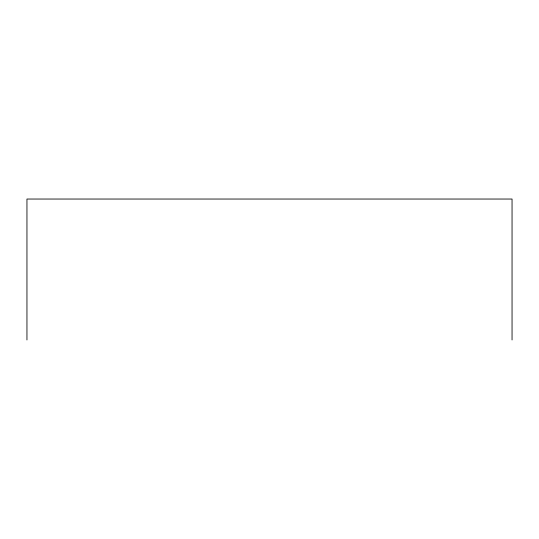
<?xml version="1.0" encoding="UTF-8"?>
<svg xmlns="http://www.w3.org/2000/svg" width="539" height="539" viewBox="0 0 539 539"><rect width="100%" height="100%" fill="white"/><g stroke="black" fill="none" stroke-linecap="round" stroke-linejoin="round"><path stroke-width="0.81" d="M512.05 339.961L512.05 199.039L26.95 199.039L26.95 339.961"/></g></svg>
